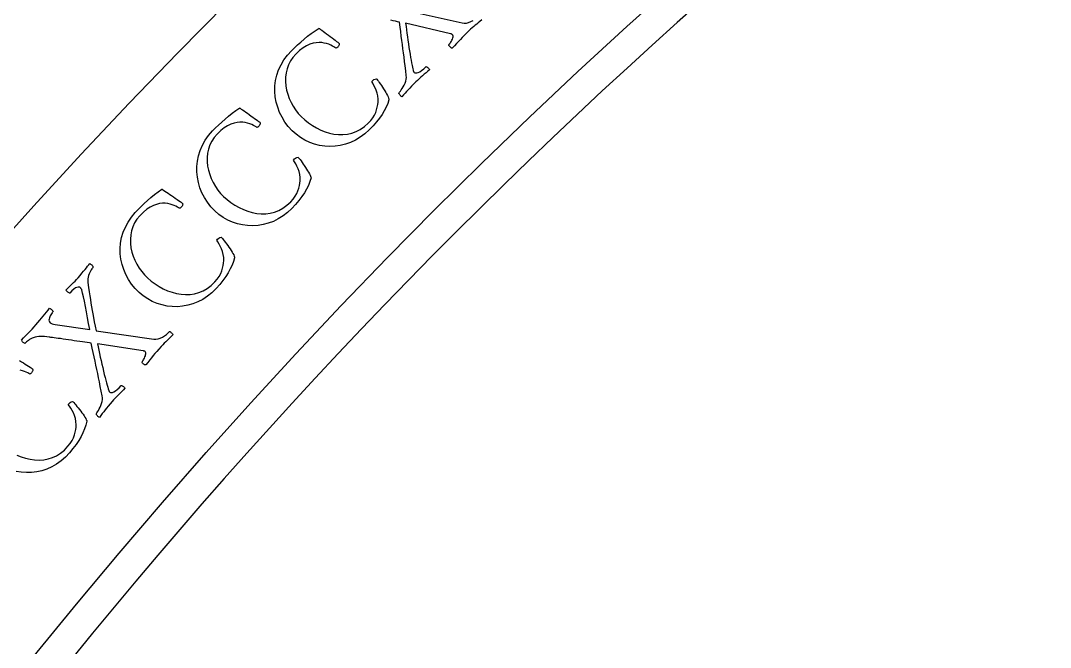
# Model space of a CAD drawing. Header units: millimetres. Extents: x -76 to 76, y -76 to 98.
# Drawn here: x -54.66 to -41.68, y 43.94 to 51.84 of the extents above; entities that cross this region are included whole.
import ezdxf

# ---------------------------------------------------------------- set-up
doc = ezdxf.new("R2010")
doc.units = ezdxf.units.MM
for name, color, linetype in [('CUT_INNER', 6, 'Continuous'), ('ENGRAVE', 7, 'Continuous'), ('TEXT', 5, 'Continuous')]:
    doc.layers.add(name, color=color, linetype=linetype)

msp = doc.modelspace()

# ---------------------------------------------------------------- linework, layer by layer
at = {"layer": 'CUT_INNER'}
msp.add_lwpolyline([(-46.0644, 52.0949), (-46.3832, 51.8113), (-46.7002, 51.5257), (-47.0155, 51.2382), (-47.329, 50.9488), (-47.6407, 50.6574), (-47.9506, 50.3641), (-48.2588, 50.069), (-48.5651, 49.7719), (-48.8696, 49.473), (-49.1722, 49.1722), (-49.473, 48.8696), (-49.7719, 48.5651), (-50.069, 48.2588), (-50.3641, 47.9506), (-50.6574, 47.6407), (-50.9488, 47.329), (-51.2382, 47.0155), (-51.5257, 46.7002), (-51.8113, 46.3832), (-52.0949, 46.0644), (-52.3766, 45.7439), (-52.6563, 45.4216), (-52.934, 45.0977), (-53.2097, 44.772), (-53.4834, 44.4447), (-53.7551, 44.1157), (-54.0248, 43.785)], dxfattribs=at)
at = {"layer": 'ENGRAVE'}
for radius in [75.6124, 73.6227, 69.9276]:
    msp.add_circle((0, 0), radius, dxfattribs=at)
at = {"layer": 'TEXT'}
for points in [[(-49.8127, 51.9679), (-49.0948, 51.8065), (-49.0683, 51.803), (-49.0412, 51.8046), (-49.0133, 51.8111), (-48.9848, 51.8228), (-48.9572, 51.8373)], [(-48.8478, 51.8439), (-48.8707, 51.8251), (-48.892, 51.8077), (-48.9117, 51.7916), (-48.9298, 51.7768), (-48.9477, 51.7618), (-48.9671, 51.7448), (-48.988, 51.7259), (-49.0102, 51.705), (-49.0405, 51.676), (-49.0685, 51.6486), (-49.0942, 51.6228), (-49.1176, 51.5986), (-49.1408, 51.5742), (-49.1659, 51.5478), (-49.193, 51.5194), (-49.2219, 51.4889), (-49.2282, 51.4902), (-49.2353, 51.4938), (-49.243, 51.4996), (-49.2515, 51.5077), (-49.2588, 51.5161), (-49.2632, 51.5229), (-49.2646, 51.5282), (-49.263, 51.5319), (-49.258, 51.5373), (-49.252, 51.5446), (-49.2452, 51.5538), (-49.2376, 51.565), (-49.2299, 51.5774), (-49.2232, 51.5902), (-49.2174, 51.6033), (-49.2125, 51.6169), (-49.2094, 51.6298), (-49.2091, 51.641), (-49.2116, 51.6505), (-49.2168, 51.6583), (-49.2186, 51.6598), (-49.2209, 51.6614), (-49.2237, 51.663), (-49.2272, 51.6645), (-49.2308, 51.666), (-49.2342, 51.667), (-49.2375, 51.6676), (-49.2406, 51.6679), (-49.8074, 51.8021), (-49.8027, 51.7627), (-49.7974, 51.7214), (-49.7916, 51.6782), (-49.7852, 51.6331), (-49.7785, 51.5874), (-49.7718, 51.5423), (-49.7651, 51.4978), (-49.7583, 51.4538), (-49.7515, 51.4115), (-49.7449, 51.372), (-49.7384, 51.3354), (-49.7321, 51.3016), (-49.7262, 51.2718), (-49.7212, 51.247), (-49.7171, 51.2274), (-49.7138, 51.2128), (-49.713, 51.2102), (-49.712, 51.2071), (-49.7108, 51.2034), (-49.7095, 51.1992), (-49.7077, 51.1948), (-49.7054, 51.1905), (-49.7026, 51.1864), (-49.6992, 51.1825), (-49.691, 51.1774), (-49.6799, 51.1756), (-49.6659, 51.1773), (-49.6489, 51.1824), (-49.6289, 51.1921), (-49.6057, 51.2077), (-49.5793, 51.2291), (-49.5497, 51.2563), (-49.544, 51.2546), (-49.5376, 51.251), (-49.5303, 51.2457), (-49.5222, 51.2385), (-49.5148, 51.2311), (-49.5095, 51.225), (-49.5063, 51.2201), (-49.5053, 51.2165), (-49.5273, 51.198), (-49.5494, 51.1793), (-49.5717, 51.1603), (-49.594, 51.141), (-49.6161, 51.1214), (-49.6377, 51.1018), (-49.6589, 51.0821), (-49.6796, 51.0622), (-49.7072, 51.0351), (-49.7324, 51.0097), (-49.7553, 50.986), (-49.7758, 50.964), (-49.7952, 50.9427), (-49.8149, 50.9209), (-49.8349, 50.8987), (-49.8552, 50.8759), (-49.8606, 50.8791), (-49.8664, 50.884), (-49.8725, 50.8905), (-49.879, 50.8987), (-49.8849, 50.907), (-49.8894, 50.9135), (-49.8923, 50.9183), (-49.8938, 50.9214), (-49.8896, 50.9262), (-49.8828, 50.9348), (-49.8736, 50.947), (-49.862, 50.963), (-49.8493, 50.9817), (-49.8373, 51.002), (-49.8257, 51.0241), (-49.8147, 51.0478), (-49.8056, 51.0722), (-49.7999, 51.096), (-49.7976, 51.1193), (-49.7987, 51.1421), (-49.8061, 51.2046), (-49.8133, 51.2643), (-49.8203, 51.3212), (-49.8271, 51.3753), (-49.8339, 51.428), (-49.8409, 51.4807), (-49.848, 51.5334), (-49.8553, 51.5862), (-49.8626, 51.6401), (-49.8701, 51.6963), (-49.8777, 51.7548), (-49.8854, 51.8155), (-49.9086, 51.8214), (-49.9345, 51.8276), (-49.9633, 51.8343), (-49.9949, 51.8414)], [(-54.6764, 47.5518), (-54.6523, 47.5364), (-54.628, 47.5209), (-54.6047, 47.5061), (-54.5826, 47.4921), (-54.5615, 47.4788), (-54.5432, 47.4672), (-54.5292, 47.4581), (-54.5195, 47.4516), (-54.5141, 47.4475), (-54.5109, 47.4447), (-54.5091, 47.4403), (-54.5087, 47.4343), (-54.5097, 47.4266), (-54.5119, 47.4184), (-54.5151, 47.4107), (-54.5193, 47.4035), (-54.5244, 47.3968), (-54.5295, 47.3916), (-54.5348, 47.3873), (-54.5403, 47.384), (-54.5461, 47.3816), (-54.558, 47.3881), (-54.5733, 47.3956), (-54.592, 47.4041), (-54.614, 47.4136), (-54.639, 47.4225), (-54.6665, 47.4293)], [(-54.7114, 46.3597), (-54.6559, 46.337), (-54.5997, 46.3194), (-54.5429, 46.3067), (-54.4856, 46.299), (-54.4283, 46.297), (-54.372, 46.3013), (-54.3166, 46.3118), (-54.2621, 46.3286), (-54.2093, 46.3525), (-54.159, 46.3842), (-54.1112, 46.4238), (-54.0658, 46.4712), (-54.0374, 46.5071), (-54.014, 46.5428), (-53.9958, 46.5782), (-53.9827, 46.6133), (-53.9736, 46.6476), (-53.9673, 46.6807), (-53.9638, 46.7126), (-53.9631, 46.7432), (-53.9658, 46.7835), (-53.9725, 46.8215), (-53.9832, 46.8575), (-53.9978, 46.8913), (-54.0144, 46.9225), (-54.0307, 46.9507), (-54.0468, 46.9759), (-54.0626, 46.9982), (-54.0514, 47.0119), (-54.0383, 47.0229), (-54.0234, 47.0311), (-54.0065, 47.0367), (-53.9998, 47.0303), (-53.9909, 47.0207), (-53.9798, 47.0079), (-53.9665, 46.992), (-53.9519, 46.9741), (-53.9369, 46.9553), (-53.9214, 46.9356), (-53.9054, 46.9149), (-53.8899, 46.8942), (-53.8757, 46.8743), (-53.8627, 46.8551), (-53.851, 46.8367), (-53.8412, 46.8199), (-53.8341, 46.8059), (-53.8296, 46.7944), (-53.8278, 46.7856), (-53.8399, 46.7382), (-53.8562, 46.6905), (-53.8765, 46.6425), (-53.9008, 46.5942), (-53.9298, 46.545), (-53.9639, 46.4944), (-54.003, 46.4421), (-54.0473, 46.3884), (-54.0984, 46.334), (-54.1525, 46.2864), (-54.2096, 46.2456), (-54.2698, 46.2115), (-54.3321, 46.184), (-54.3954, 46.163), (-54.4597, 46.1486), (-54.5251, 46.1407), (-54.5906, 46.1392), (-54.6553, 46.1439), (-54.7193, 46.1548)]]:
    msp.add_lwpolyline(points, dxfattribs=at)
for points in [[(-51.2466, 51.4554), (-51.2092, 51.4919), (-51.1701, 51.5285), (-51.1293, 51.5652), (-51.087, 51.6019), (-51.0429, 51.6381), (-50.997, 51.6729), (-50.9493, 51.7065), (-50.8998, 51.7389), (-50.8975, 51.7372), (-50.8908, 51.7324), (-50.8796, 51.7244), (-50.8639, 51.7131), (-50.8452, 51.6996), (-50.8251, 51.6848), (-50.8037, 51.6689), (-50.7808, 51.6516), (-50.7578, 51.6342), (-50.7358, 51.6177), (-50.7148, 51.602), (-50.6948, 51.5871), (-50.6775, 51.5741), (-50.6642, 51.564), (-50.655, 51.5567), (-50.65, 51.5522), (-50.647, 51.5492), (-50.6456, 51.5447), (-50.6457, 51.5386), (-50.6473, 51.5311), (-50.6501, 51.5231), (-50.6539, 51.5156), (-50.6586, 51.5088), (-50.6642, 51.5025), (-50.6697, 51.4977), (-50.6753, 51.4938), (-50.6811, 51.4909), (-50.687, 51.489), (-50.6984, 51.4964), (-50.7131, 51.5051), (-50.731, 51.515), (-50.7523, 51.5262), (-50.7765, 51.537), (-50.8034, 51.5459), (-50.8329, 51.553), (-50.8652, 51.5581), (-50.8997, 51.56), (-50.9362, 51.557), (-50.9747, 51.5494), (-51.0151, 51.537), (-51.0571, 51.5183), (-51.1005, 51.4916), (-51.1451, 51.4572), (-51.191, 51.4148), (-51.2289, 51.3724), (-51.2603, 51.3273), (-51.2851, 51.2794), (-51.3034, 51.2289), (-51.3156, 51.1766), (-51.3222, 51.1235), (-51.3232, 51.0696), (-51.3186, 51.0149), (-51.3089, 50.9604), (-51.2946, 50.9072), (-51.2757, 50.855), (-51.2523, 50.8041), (-51.225, 50.7553), (-51.1945, 50.7096), (-51.1608, 50.6669), (-51.1239, 50.6272), (-51.0796, 50.5862), (-51.0327, 50.5486), (-50.9834, 50.5142), (-50.9315, 50.4831), (-50.8779, 50.4562), (-50.8233, 50.4342), (-50.7677, 50.4171), (-50.7111, 50.405), (-50.6542, 50.3985), (-50.5977, 50.3984), (-50.5416, 50.4046), (-50.486, 50.4171), (-50.4315, 50.4368), (-50.3788, 50.4645), (-50.3281, 50.5002), (-50.2792, 50.5439), (-50.248, 50.5776), (-50.2219, 50.6113), (-50.201, 50.6451), (-50.1852, 50.6791), (-50.1735, 50.7126), (-50.1646, 50.7451), (-50.1586, 50.7766), (-50.1555, 50.8071), (-50.1551, 50.8474), (-50.1588, 50.8859), (-50.1667, 50.9226), (-50.1787, 50.9574), (-50.1927, 50.9898), (-50.2068, 51.0193), (-50.2208, 51.0457), (-50.2349, 51.0691), (-50.2227, 51.0818), (-50.2088, 51.0918), (-50.1932, 51.0989), (-50.176, 51.1031), (-50.1698, 51.0962), (-50.1617, 51.0859), (-50.1516, 51.0723), (-50.1396, 51.0555), (-50.1264, 51.0365), (-50.1129, 51.0165), (-50.099, 50.9956), (-50.0847, 50.9738), (-50.0708, 50.952), (-50.0582, 50.931), (-50.0467, 50.9108), (-50.0365, 50.8915), (-50.0281, 50.8741), (-50.0221, 50.8595), (-50.0185, 50.8478), (-50.0173, 50.8388), (-50.0332, 50.7925), (-50.0531, 50.7462), (-50.077, 50.7), (-50.1051, 50.6537), (-50.1378, 50.607), (-50.1757, 50.5591), (-50.2188, 50.5101), (-50.2672, 50.4599), (-50.3223, 50.4097), (-50.3799, 50.3665), (-50.4401, 50.3302), (-50.5028, 50.3009), (-50.567, 50.2784), (-50.6318, 50.2624), (-50.697, 50.253), (-50.7628, 50.2502), (-50.8282, 50.2538), (-50.8924, 50.2635), (-50.9553, 50.2794), (-51.017, 50.3014), (-51.0766, 50.3295), (-51.1332, 50.3633), (-51.1869, 50.403), (-51.2376, 50.4485), (-51.2867, 50.5015), (-51.3297, 50.5576), (-51.3664, 50.6168), (-51.3969, 50.679), (-51.4211, 50.7435), (-51.4391, 50.8091), (-51.4508, 50.876), (-51.4562, 50.9442), (-51.4549, 51.0126), (-51.4465, 51.0803), (-51.4311, 51.1474), (-51.4086, 51.2137), (-51.379, 51.2784), (-51.3421, 51.3402), (-51.298, 51.3992), (-51.2466, 51.4554)], [(-52.2414, 50.4451), (-52.2047, 50.4823), (-52.1663, 50.5197), (-52.1263, 50.5571), (-52.0847, 50.5947), (-52.0413, 50.6317), (-51.9961, 50.6674), (-51.9491, 50.702), (-51.9002, 50.7353), (-51.8979, 50.7337), (-51.8911, 50.729), (-51.8797, 50.7212), (-51.8638, 50.7102), (-51.8449, 50.697), (-51.8245, 50.6827), (-51.8027, 50.6671), (-51.7796, 50.6504), (-51.7562, 50.6334), (-51.7339, 50.6173), (-51.7126, 50.602), (-51.6923, 50.5876), (-51.6747, 50.5749), (-51.6612, 50.565), (-51.6519, 50.5579), (-51.6468, 50.5535), (-51.6438, 50.5506), (-51.6422, 50.5461), (-51.6422, 50.54), (-51.6437, 50.5325), (-51.6464, 50.5244), (-51.65, 50.5169), (-51.6546, 50.5099), (-51.6601, 50.5035), (-51.6654, 50.4986), (-51.671, 50.4947), (-51.6767, 50.4917), (-51.6826, 50.4896), (-51.6941, 50.4968), (-51.709, 50.5052), (-51.7271, 50.5148), (-51.7486, 50.5255), (-51.773, 50.5358), (-51.8, 50.5443), (-51.8297, 50.5507), (-51.8621, 50.5552), (-51.8967, 50.5564), (-51.9331, 50.5528), (-51.9714, 50.5444), (-52.0116, 50.5312), (-52.0532, 50.5116), (-52.096, 50.4842), (-52.14, 50.4488), (-52.185, 50.4055), (-52.2221, 50.3624), (-52.2526, 50.3167), (-52.2765, 50.2684), (-52.2938, 50.2175), (-52.305, 50.165), (-52.3106, 50.1118), (-52.3105, 50.0579), (-52.3048, 50.0033), (-52.294, 49.949), (-52.2787, 49.896), (-52.2588, 49.8443), (-52.2344, 49.7938), (-52.2062, 49.7456), (-52.1748, 49.7004), (-52.1402, 49.6584), (-52.1026, 49.6195), (-52.0575, 49.5794), (-52.0099, 49.5426), (-51.9599, 49.5092), (-51.9074, 49.4792), (-51.8533, 49.4532), (-51.7982, 49.4323), (-51.7423, 49.4164), (-51.6855, 49.4054), (-51.6285, 49.4), (-51.572, 49.401), (-51.5161, 49.4082), (-51.4607, 49.4218), (-51.4066, 49.4426), (-51.3545, 49.4713), (-51.3044, 49.508), (-51.2564, 49.5527), (-51.2259, 49.5869), (-51.2005, 49.6211), (-51.1802, 49.6554), (-51.1651, 49.6896), (-51.154, 49.7234), (-51.1458, 49.7561), (-51.1404, 49.7877), (-51.1379, 49.8182), (-51.1383, 49.8586), (-51.1428, 49.897), (-51.1513, 49.9335), (-51.164, 49.9681), (-51.1786, 50.0002), (-51.1933, 50.0293), (-51.2078, 50.0555), (-51.2224, 50.0786), (-51.2104, 50.0916), (-51.1967, 50.1018), (-51.1813, 50.1092), (-51.1641, 50.1138), (-51.1578, 50.1069), (-51.1495, 50.0968), (-51.1392, 50.0835), (-51.1268, 50.0668), (-51.1133, 50.0481), (-51.0994, 50.0284), (-51.085, 50.0078), (-51.0703, 49.9863), (-51.056, 49.9647), (-51.043, 49.944), (-51.0312, 49.924), (-51.0205, 49.905), (-51.0118, 49.8877), (-51.0055, 49.8732), (-51.0017, 49.8615), (-51.0004, 49.8526), (-51.0153, 49.806), (-51.0343, 49.7593), (-51.0573, 49.7126), (-51.0845, 49.6659), (-51.1163, 49.6185), (-51.1532, 49.5698), (-51.1954, 49.52), (-51.2427, 49.4689), (-51.2969, 49.4177), (-51.3537, 49.3733), (-51.4131, 49.3359), (-51.4752, 49.3053), (-51.539, 49.2815), (-51.6034, 49.2643), (-51.6685, 49.2537), (-51.7342, 49.2496), (-51.7996, 49.2519), (-51.864, 49.2604), (-51.9272, 49.275), (-51.9893, 49.2958), (-52.0494, 49.3227), (-52.1067, 49.3554), (-52.1612, 49.3941), (-52.2127, 49.4386), (-52.2629, 49.4906), (-52.307, 49.5458), (-52.3448, 49.6043), (-52.3765, 49.6659), (-52.402, 49.7299), (-52.4212, 49.7952), (-52.4342, 49.8619), (-52.441, 49.9299), (-52.441, 49.9983), (-52.434, 50.0662), (-52.4199, 50.1335), (-52.3987, 50.2003), (-52.3703, 50.2655), (-52.3346, 50.328), (-52.2917, 50.3879), (-52.2414, 50.4451)], [(-53.2163, 49.4155), (-53.1803, 49.4535), (-53.1427, 49.4916), (-53.1034, 49.5298), (-53.0625, 49.5682), (-53.0199, 49.606), (-52.9754, 49.6426), (-52.929, 49.6781), (-52.8808, 49.7123), (-52.8785, 49.7108), (-52.8716, 49.7062), (-52.8601, 49.6986), (-52.8439, 49.688), (-52.8248, 49.6752), (-52.8041, 49.6612), (-52.7821, 49.6461), (-52.7586, 49.6298), (-52.7349, 49.6133), (-52.7122, 49.5976), (-52.6906, 49.5828), (-52.6701, 49.5687), (-52.6522, 49.5564), (-52.6386, 49.5468), (-52.6292, 49.5398), (-52.624, 49.5356), (-52.6209, 49.5327), (-52.6192, 49.5282), (-52.6191, 49.5222), (-52.6204, 49.5146), (-52.6229, 49.5064), (-52.6264, 49.4989), (-52.6308, 49.4918), (-52.6362, 49.4853), (-52.6415, 49.4803), (-52.6469, 49.4762), (-52.6526, 49.4731), (-52.6585, 49.4709), (-52.6701, 49.4779), (-52.6851, 49.486), (-52.7035, 49.4952), (-52.7251, 49.5056), (-52.7497, 49.5154), (-52.777, 49.5233), (-52.8068, 49.5292), (-52.8392, 49.5331), (-52.8738, 49.5336), (-52.9102, 49.5292), (-52.9483, 49.5201), (-52.9882, 49.5061), (-53.0294, 49.4857), (-53.0717, 49.4575), (-53.115, 49.4213), (-53.1592, 49.3771), (-53.1954, 49.3333), (-53.225, 49.287), (-53.248, 49.2382), (-53.2643, 49.187), (-53.2744, 49.1343), (-53.2789, 49.0809), (-53.2778, 49.0271), (-53.2711, 48.9726), (-53.2592, 48.9185), (-53.2428, 48.8658), (-53.222, 48.8145), (-53.1966, 48.7645), (-53.1674, 48.7168), (-53.1352, 48.6723), (-53.0998, 48.631), (-53.0614, 48.5928), (-53.0155, 48.5536), (-52.9672, 48.5178), (-52.9166, 48.4853), (-52.8635, 48.4563), (-52.8089, 48.4315), (-52.7534, 48.4116), (-52.6972, 48.3968), (-52.6402, 48.3869), (-52.5831, 48.3826), (-52.5266, 48.3847), (-52.4709, 48.3931), (-52.4157, 48.4077), (-52.362, 48.4295), (-52.3105, 48.4593), (-52.2612, 48.4969), (-52.214, 48.5425), (-52.1842, 48.5773), (-52.1595, 48.6121), (-52.1399, 48.6467), (-52.1255, 48.6812), (-52.115, 48.7152), (-52.1074, 48.748), (-52.1027, 48.7798), (-52.1008, 48.8103), (-52.1019, 48.8507), (-52.1072, 48.889), (-52.1164, 48.9253), (-52.1298, 48.9596), (-52.145, 48.9915), (-52.1602, 49.0203), (-52.1753, 49.0462), (-52.1903, 49.069), (-52.1786, 49.0822), (-52.1651, 49.0927), (-52.1498, 49.1004), (-52.1328, 49.1053), (-52.1263, 49.0986), (-52.1178, 49.0887), (-52.1072, 49.0755), (-52.0946, 49.0591), (-52.0807, 49.0407), (-52.0663, 49.0213), (-52.0516, 49.0009), (-52.0365, 48.9797), (-52.0218, 48.9584), (-52.0083, 48.9379), (-51.9961, 48.9182), (-51.9851, 48.8994), (-51.976, 48.8823), (-51.9695, 48.8679), (-51.9654, 48.8563), (-51.9639, 48.8474), (-51.9779, 48.8005), (-51.996, 48.7535), (-52.0182, 48.7063), (-52.0444, 48.659), (-52.0753, 48.611), (-52.1113, 48.5617), (-52.1524, 48.5111), (-52.1988, 48.4591), (-52.2519, 48.4067), (-52.3078, 48.3613), (-52.3665, 48.3227), (-52.428, 48.291), (-52.4913, 48.2659), (-52.5554, 48.2475), (-52.6202, 48.2355), (-52.6858, 48.2302), (-52.7513, 48.2312), (-52.8158, 48.2384), (-52.8793, 48.2518), (-52.9418, 48.2714), (-53.0025, 48.2971), (-53.0604, 48.3287), (-53.1156, 48.3663), (-53.168, 48.4098), (-53.2192, 48.4608), (-53.2643, 48.5152), (-53.3033, 48.5729), (-53.3362, 48.6339), (-53.3629, 48.6973), (-53.3834, 48.7623), (-53.3977, 48.8287), (-53.4058, 48.8965), (-53.4071, 48.9649), (-53.4014, 49.0329), (-53.3887, 49.1005), (-53.3688, 49.1677), (-53.3417, 49.2335), (-53.3072, 49.2967), (-53.2655, 49.3574), (-53.2163, 49.4155)], [(-54.469, 48.0023), (-54.444, 48.0309), (-54.4204, 48.0586), (-54.3982, 48.0853), (-54.3773, 48.111), (-54.3571, 48.1361), (-54.337, 48.1609), (-54.3169, 48.1854), (-54.2969, 48.2096), (-54.2917, 48.2075), (-54.2853, 48.2036), (-54.2776, 48.1978), (-54.2686, 48.1903), (-54.2607, 48.1825), (-54.2558, 48.176), (-54.254, 48.1708), (-54.2553, 48.1669), (-54.2607, 48.1604), (-54.2668, 48.1519), (-54.2737, 48.1417), (-54.2813, 48.1296), (-54.2887, 48.1164), (-54.295, 48.1029), (-54.3001, 48.0891), (-54.3041, 48.075), (-54.3058, 48.0614), (-54.304, 48.049), (-54.2988, 48.038), (-54.2902, 48.0282), (-54.2797, 48.021), (-54.2656, 48.0151), (-54.248, 48.0103), (-54.2269, 48.0067), (-53.7896, 47.9421), (-53.8047, 48.018), (-53.8191, 48.0918), (-53.8327, 48.1636), (-53.8456, 48.2335), (-53.8578, 48.2981), (-53.8694, 48.3542), (-53.8803, 48.4019), (-53.8906, 48.4412), (-53.8926, 48.4469), (-53.8951, 48.4521), (-53.898, 48.4568), (-53.9014, 48.461), (-53.9046, 48.4645), (-53.9071, 48.4673), (-53.909, 48.4692), (-53.9101, 48.4703), (-53.9169, 48.4743), (-53.9263, 48.4762), (-53.9382, 48.476), (-53.9527, 48.4738), (-53.9701, 48.4669), (-53.991, 48.4526), (-54.0154, 48.4309), (-54.0431, 48.4017), (-54.0469, 48.4012), (-54.0522, 48.403), (-54.0593, 48.4072), (-54.0679, 48.4138), (-54.0765, 48.4212), (-54.0834, 48.428), (-54.0885, 48.4341), (-54.0919, 48.4396), (-54.0701, 48.4608), (-54.0496, 48.4809), (-54.0303, 48.4997), (-54.0123, 48.5172), (-53.9946, 48.5348), (-53.9765, 48.5535), (-53.9578, 48.5734), (-53.9386, 48.5944), (-53.9124, 48.6238), (-53.8889, 48.6511), (-53.8678, 48.6764), (-53.8493, 48.6996), (-53.8328, 48.7208), (-53.8178, 48.74), (-53.8041, 48.7573), (-53.7919, 48.7725), (-53.7868, 48.7706), (-53.7809, 48.7673), (-53.774, 48.7626), (-53.7662, 48.7565), (-53.759, 48.7497), (-53.7537, 48.7426), (-53.7504, 48.7354), (-53.7491, 48.7279), (-53.7528, 48.7234), (-53.7581, 48.7161), (-53.7649, 48.706), (-53.7734, 48.6933), (-53.7823, 48.6783), (-53.7905, 48.6616), (-53.7981, 48.6433), (-53.8051, 48.6233), (-53.8106, 48.6021), (-53.8138, 48.58), (-53.8146, 48.5572), (-53.8132, 48.5335), (-53.8046, 48.474), (-53.7967, 48.4185), (-53.7893, 48.367), (-53.7826, 48.3196), (-53.776, 48.2743), (-53.7689, 48.2291), (-53.7613, 48.1841), (-53.7532, 48.1392), (-53.7443, 48.0923), (-53.7345, 48.0413), (-53.7236, 47.9863), (-53.7118, 47.9272), (-52.9834, 47.8222), (-52.9568, 47.8208), (-52.9298, 47.8245), (-52.9026, 47.8332), (-52.8751, 47.847), (-52.8487, 47.8636), (-52.825, 47.8809), (-52.804, 47.8988), (-52.7856, 47.9172), (-52.7799, 47.9158), (-52.7735, 47.9124), (-52.7664, 47.907), (-52.7584, 47.8997), (-52.7511, 47.8922), (-52.7456, 47.8862), (-52.7419, 47.8818), (-52.7401, 47.8788), (-52.7615, 47.8583), (-52.7814, 47.8392), (-52.7998, 47.8216), (-52.8166, 47.8055), (-52.8333, 47.7891), (-52.8513, 47.7707), (-52.8707, 47.7502), (-52.8913, 47.7277), (-52.9192, 47.6964), (-52.945, 47.6669), (-52.9686, 47.6391), (-52.99, 47.6132), (-53.0113, 47.5871), (-53.0342, 47.5588), (-53.0589, 47.5283), (-53.0854, 47.4957), (-53.0918, 47.4965), (-53.0991, 47.4995), (-53.1073, 47.5047), (-53.1164, 47.5121), (-53.1243, 47.5199), (-53.1292, 47.5264), (-53.131, 47.5316), (-53.1297, 47.5354), (-53.1251, 47.5411), (-53.1198, 47.5489), (-53.1138, 47.5586), (-53.107, 47.5704), (-53.1003, 47.5833), (-53.0946, 47.5966), (-53.0898, 47.6101), (-53.086, 47.624), (-53.084, 47.6371), (-53.0845, 47.6483), (-53.0877, 47.6576), (-53.0935, 47.6649), (-53.0954, 47.6664), (-53.0978, 47.6677), (-53.1008, 47.6691), (-53.1044, 47.6704), (-53.1081, 47.6715), (-53.1116, 47.6723), (-53.1149, 47.6727), (-53.118, 47.6727), (-53.6935, 47.7623), (-53.6858, 47.7234), (-53.6773, 47.6826), (-53.6681, 47.64), (-53.6582, 47.5956), (-53.648, 47.5505), (-53.6378, 47.5061), (-53.6276, 47.4622), (-53.6174, 47.4189), (-53.6074, 47.3772), (-53.5977, 47.3384), (-53.5884, 47.3024), (-53.5794, 47.2692), (-53.5713, 47.2399), (-53.5644, 47.2156), (-53.5587, 47.1964), (-53.5543, 47.1821), (-53.5533, 47.1796), (-53.552, 47.1766), (-53.5506, 47.173), (-53.5489, 47.1689), (-53.5468, 47.1646), (-53.5442, 47.1605), (-53.5411, 47.1567), (-53.5374, 47.153), (-53.5288, 47.1485), (-53.5177, 47.1477), (-53.5038, 47.1504), (-53.4873, 47.1569), (-53.468, 47.1681), (-53.4461, 47.1854), (-53.4214, 47.2088), (-53.3941, 47.2383), (-53.3883, 47.237), (-53.3816, 47.2339), (-53.3739, 47.2292), (-53.3653, 47.2227), (-53.3573, 47.2159), (-53.3515, 47.2102), (-53.348, 47.2055), (-53.3467, 47.202), (-53.3672, 47.1819), (-53.3878, 47.1615), (-53.4085, 47.1408), (-53.4292, 47.1198), (-53.4498, 47.0986), (-53.4698, 47.0774), (-53.4894, 47.056), (-53.5085, 47.0346), (-53.5339, 47.0054), (-53.557, 46.9781), (-53.578, 46.9527), (-53.5967, 46.9293), (-53.6144, 46.9065), (-53.6324, 46.8832), (-53.6506, 46.8595), (-53.669, 46.8352), (-53.6746, 46.838), (-53.6808, 46.8424), (-53.6874, 46.8484), (-53.6945, 46.8561), (-53.7011, 46.8638), (-53.706, 46.87), (-53.7093, 46.8746), (-53.711, 46.8776), (-53.7072, 46.8827), (-53.7011, 46.8917), (-53.6929, 46.9047), (-53.6826, 46.9215), (-53.6714, 46.9411), (-53.661, 46.9623), (-53.6512, 46.9852), (-53.642, 47.0097), (-53.6349, 47.0347), (-53.6311, 47.0589), (-53.6306, 47.0823), (-53.6334, 47.105), (-53.6457, 47.1667), (-53.6575, 47.2257), (-53.6689, 47.2818), (-53.6799, 47.3352), (-53.6908, 47.3872), (-53.7019, 47.4393), (-53.7131, 47.4913), (-53.7244, 47.5433), (-53.736, 47.5965), (-53.7478, 47.6519), (-53.76, 47.7096), (-53.7724, 47.7696), (-53.7959, 47.7736), (-53.8223, 47.7778), (-53.8515, 47.7822), (-53.8835, 47.7869), (-53.9173, 47.7917), (-53.9518, 47.7967), (-53.987, 47.802), (-54.0229, 47.8074), (-54.0585, 47.8129), (-54.093, 47.818), (-54.1263, 47.8228), (-54.1585, 47.8273), (-54.1887, 47.8314), (-54.2161, 47.8352), (-54.2406, 47.8385), (-54.2622, 47.8415), (-54.2799, 47.844), (-54.2925, 47.8457), (-54.3001, 47.8467), (-54.3026, 47.8471), (-54.3335, 47.8517), (-54.3619, 47.8546), (-54.3879, 47.8558), (-54.4113, 47.8555), (-54.4338, 47.8535), (-54.4566, 47.8498), (-54.4799, 47.8446), (-54.5034, 47.8376), (-54.5189, 47.832), (-54.5341, 47.8248), (-54.549, 47.8162), (-54.5637, 47.806), (-54.5772, 47.7955), (-54.5886, 47.786), (-54.598, 47.7773), (-54.6054, 47.7696), (-54.6091, 47.7678), (-54.6145, 47.7689), (-54.6216, 47.773), (-54.6303, 47.7799), (-54.6388, 47.788), (-54.6449, 47.7955), (-54.6487, 47.8024), (-54.6502, 47.8088), (-54.6248, 47.8362), (-54.6011, 47.8613), (-54.5791, 47.8842), (-54.5589, 47.9049), (-54.5388, 47.9257), (-54.5171, 47.9489), (-54.4938, 47.9744), (-54.469, 48.0023)]]:
    msp.add_lwpolyline(points, close=True, dxfattribs=at)

doc.saveas('drawing.dxf')
